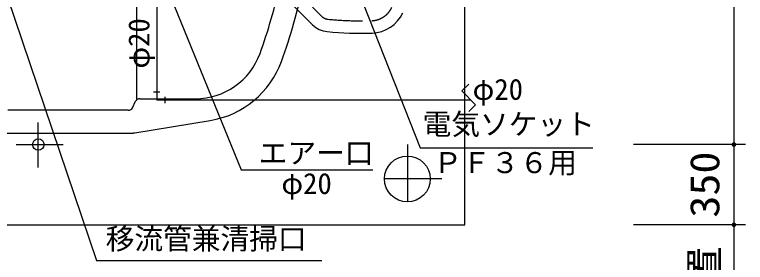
# Model space of a CAD drawing. Units: millimetres, scale not verified. Extents: x -14850 to 14850, y -10500 to 10500.
# Drawn here: x -7895 to -4706, y -884 to 197 of the extents above; entities that cross this region are included whole.
import ezdxf
from ezdxf.enums import TextEntityAlignment as Align

# ---------------------------------------------------------------- set-up
doc = ezdxf.new("R2010")
doc.units = ezdxf.units.MM
doc.header["$LTSCALE"] = 50
doc.linetypes.add('CHAIN1', pattern=[8, 5, -1, 1, -1])
doc.linetypes.add('DASHED3', pattern=[4, 3, -1])
for name, color, linetype, lineweight in [('0-0_0-2', 5, 'Continuous', 25), ('0-1_0-0', 3, 'Continuous', 25), ('0-2_0-1', 5, 'Continuous', 25), ('0-4_0-3', 3, 'Continuous', 25), ('0-5_0-5', 5, 'Continuous', 25), ('0-6_0-7', 4, 'Continuous', 25)]:
    doc.layers.add(name, color=color, linetype=linetype, lineweight=lineweight)
doc.styles.add('ＭＳ ゴシック', font='')
doc.styles.get('ＭＳ ゴシック').set_extended_font_data('MS Gothic')

msp = doc.modelspace()

# ---------------------------------------------------------------- linework, layer by layer
at = {"layer": '0-0_0-2', "color": 2}
for p, q in [((-4756.44, 1929.69), (-4756.44, -370.31)), ((-4706.44, -370.31), (-5194.67, -370.31)), ((-4756.44, -370.31), (-4756.44, -720.31)), ((-4706.44, -720.31), (-5194.67, -720.31)), ((-4756.44, -720.31), (-4756.44, -2172.91))]:
    msp.add_line(p, q, dxfattribs=at)
at = {"layer": '0-0_0-2', "color": 3, "linetype": 'DASHED3'}
msp.add_line((-6737.13, 371.28), (-6556.78, 190.93), dxfattribs=at)
at = {"layer": '0-0_0-2', "color": 7}
for p, q in [((-5943.54, -136.19), (-5913.54, -106.19)), ((-5883.54, -196.19), (-5943.54, -136.19)), ((-5913.54, -226.19), (-5883.54, -196.19))]:
    msp.add_line(p, q, dxfattribs=at)
at = {"layer": '0-0_0-2', "color": 6}
for p, q in [((-7288.14, -139.96), (-7261.14, -139.96)), ((-5903.76, -175.96), (-7274.64, -175.96)), ((-7238.64, -162.46), (-7238.64, -189.46))]:
    msp.add_line(p, q, dxfattribs=at)
at = {"layer": '0-0_0-2', "color": 3}
for points in [[(-6594.96, 152.75), (-6770.32, 328.11), (-6765.71, 370.14), (-6738.11, 526.68)], [(-6461.14, 468.61), (-6124.97, -384.31), (-5371.94, -384.31)]]:
    msp.add_lwpolyline(points, dxfattribs=at)
at = {"layer": '0-0_0-2', "color": 3, "linetype": 'DASHED3'}
for centre, radius, start, end in [((-6339.63, 270.29), 100, 271.64621, 334.88078), ((-6521.42, 226.29), 50, 225, 264.6158), ((-6381.14, 1714.69), 1545, 264.6158, 271.64621)]:
    msp.add_arc(centre, radius, start, end, dxfattribs=at)
at = {"layer": '0-0_0-2', "color": 3}
for centre, radius, start, end in [((-6339.63, 270.29), 154, 271.64621, 334.88078), ((-6521.42, 226.29), 104, 225, 264.6158), ((-6381.14, 1714.69), 1599, 264.6158, 271.64621)]:
    msp.add_arc(centre, radius, start, end, dxfattribs=at)
at = {"layer": '0-0_0-2'}
for points in [[(-4766.42, -369.68), (-4756.44, -370.31), (-4766.44, -370.31)], [(-4766.44, -370.31), (-4766.13, -372.8), (-4766.36, -371.56)], [(-4756.44, -370.31), (-4766.13, -372.8), (-4766.44, -370.31)], [(-4766.26, -368.44), (-4756.44, -370.31), (-4766.42, -369.68)], [(-4765.95, -367.22), (-4756.44, -370.31), (-4766.26, -368.44)], [(-4756.44, -370.31), (-4765.74, -373.99), (-4766.13, -372.8)], [(-4765.49, -366.05), (-4756.44, -370.31), (-4765.95, -367.22)], [(-4756.44, -370.31), (-4765.2, -375.13), (-4765.74, -373.99)], [(-4764.88, -364.95), (-4756.44, -370.31), (-4765.49, -366.05)], [(-4756.44, -370.31), (-4764.53, -376.19), (-4765.2, -375.13)], [(-4764.15, -363.94), (-4756.44, -370.31), (-4764.88, -364.95)], [(-4756.44, -370.31), (-4763.73, -377.16), (-4764.53, -376.19)], [(-4763.29, -363.02), (-4756.44, -370.31), (-4764.15, -363.94)], [(-4756.44, -370.31), (-4762.82, -378.02), (-4763.73, -377.16)], [(-4762.32, -362.22), (-4756.44, -370.31), (-4763.29, -363.02)], [(-4756.44, -370.31), (-4761.8, -378.75), (-4762.82, -378.02)], [(-4761.26, -361.55), (-4756.44, -370.31), (-4762.32, -362.22)], [(-4756.44, -370.31), (-4760.7, -379.36), (-4761.8, -378.75)], [(-4760.12, -361.01), (-4756.44, -370.31), (-4761.26, -361.55)], [(-4756.44, -370.31), (-4759.53, -379.82), (-4760.7, -379.36)], [(-4758.93, -360.62), (-4756.44, -370.31), (-4760.12, -361.01)], [(-4756.44, -370.31), (-4758.31, -380.13), (-4759.53, -379.82)], [(-4757.69, -360.39), (-4756.44, -370.31), (-4758.93, -360.62)], [(-4756.44, -370.31), (-4757.07, -380.29), (-4758.31, -380.13)], [(-4756.44, -360.31), (-4756.44, -370.31), (-4757.69, -360.39)], [(-4756.44, -370.31), (-4756.44, -380.31), (-4757.07, -380.29)], [(-4756.44, -360.31), (-4746.44, -370.31), (-4756.44, -370.31)], [(-4755.81, -360.33), (-4746.44, -370.31), (-4756.44, -360.31)], [(-4756.44, -370.31), (-4755.19, -380.23), (-4756.44, -380.31)], [(-4746.44, -370.31), (-4755.19, -380.23), (-4756.44, -370.31)], [(-4754.57, -360.49), (-4746.44, -370.31), (-4755.81, -360.33)], [(-4746.44, -370.31), (-4753.95, -380), (-4755.19, -380.23)], [(-4753.35, -360.8), (-4746.44, -370.31), (-4754.57, -360.49)], [(-4746.44, -370.31), (-4752.76, -379.61), (-4753.95, -380)], [(-4752.18, -361.26), (-4746.44, -370.31), (-4753.35, -360.8)], [(-4746.44, -370.31), (-4751.62, -379.07), (-4752.76, -379.61)], [(-4751.08, -361.87), (-4746.44, -370.31), (-4752.18, -361.26)], [(-4746.44, -370.31), (-4750.56, -378.4), (-4751.62, -379.07)], [(-4750.07, -362.61), (-4746.44, -370.31), (-4751.08, -361.87)], [(-4746.44, -370.31), (-4749.6, -377.6), (-4750.56, -378.4)], [(-4749.15, -363.47), (-4746.44, -370.31), (-4750.07, -362.61)], [(-4746.44, -370.31), (-4748.74, -376.69), (-4749.6, -377.6)], [(-4748.35, -364.43), (-4746.44, -370.31), (-4749.15, -363.47)], [(-4746.44, -370.31), (-4748, -375.67), (-4748.74, -376.69)], [(-4747.68, -365.49), (-4746.44, -370.31), (-4748.35, -364.43)], [(-4746.44, -370.31), (-4747.39, -374.57), (-4748, -375.67)], [(-4747.14, -366.63), (-4746.44, -370.31), (-4747.68, -365.49)], [(-4746.44, -370.31), (-4746.93, -373.4), (-4747.39, -374.57)], [(-4746.76, -367.82), (-4746.44, -370.31), (-4747.14, -366.63)], [(-4746.44, -370.31), (-4746.62, -372.18), (-4746.93, -373.4)], [(-4746.52, -369.06), (-4746.44, -370.31), (-4746.76, -367.82)], [(-4746.44, -370.31), (-4746.46, -370.94), (-4746.62, -372.18)], [(-4766.42, -719.68), (-4756.44, -720.31), (-4766.44, -720.31)], [(-4766.44, -720.31), (-4766.13, -722.8), (-4766.36, -721.56)], [(-4766.44, -720.31), (-4765.74, -723.99), (-4766.13, -722.8)], [(-4756.44, -720.31), (-4765.74, -723.99), (-4766.44, -720.31)], [(-4766.26, -718.44), (-4756.44, -720.31), (-4766.42, -719.68)], [(-4765.95, -717.22), (-4756.44, -720.31), (-4766.26, -718.44)], [(-4765.49, -716.05), (-4756.44, -720.31), (-4765.95, -717.22)], [(-4756.44, -720.31), (-4765.2, -725.13), (-4765.74, -723.99)], [(-4764.88, -714.95), (-4756.44, -720.31), (-4765.49, -716.05)], [(-4756.44, -720.31), (-4764.53, -726.19), (-4765.2, -725.13)], [(-4764.15, -713.94), (-4756.44, -720.31), (-4764.88, -714.95)], [(-4756.44, -720.31), (-4763.73, -727.16), (-4764.53, -726.19)], [(-4763.29, -713.02), (-4756.44, -720.31), (-4764.15, -713.94)], [(-4756.44, -720.31), (-4762.82, -728.02), (-4763.73, -727.16)], [(-4762.32, -712.22), (-4756.44, -720.31), (-4763.29, -713.02)], [(-4756.44, -720.31), (-4761.8, -728.75), (-4762.82, -728.02)], [(-4761.26, -711.55), (-4756.44, -720.31), (-4762.32, -712.22)], [(-4756.44, -720.31), (-4760.7, -729.36), (-4761.8, -728.75)], [(-4760.12, -711.01), (-4756.44, -720.31), (-4761.26, -711.55)], [(-4756.44, -720.31), (-4759.53, -729.82), (-4760.7, -729.36)], [(-4758.93, -710.63), (-4756.44, -720.31), (-4760.12, -711.01)], [(-4756.44, -720.31), (-4758.31, -730.13), (-4759.53, -729.82)], [(-4757.69, -710.39), (-4756.44, -720.31), (-4758.93, -710.63)], [(-4756.44, -720.31), (-4757.07, -730.29), (-4758.31, -730.13)], [(-4757.69, -710.39), (-4756.44, -710.31), (-4756.44, -720.31)], [(-4756.44, -720.31), (-4756.44, -730.31), (-4757.07, -730.29)], [(-4756.44, -710.31), (-4746.44, -720.31), (-4756.44, -720.31)], [(-4755.81, -710.33), (-4746.44, -720.31), (-4756.44, -710.31)], [(-4756.44, -720.31), (-4755.19, -730.23), (-4756.44, -730.31)], [(-4756.44, -720.31), (-4753.95, -730), (-4755.19, -730.23)], [(-4746.44, -720.31), (-4753.95, -730), (-4756.44, -720.31)], [(-4754.57, -710.49), (-4746.44, -720.31), (-4755.81, -710.33)], [(-4753.35, -710.8), (-4746.44, -720.31), (-4754.57, -710.49)], [(-4746.44, -720.31), (-4752.76, -729.61), (-4753.95, -730)], [(-4752.18, -711.26), (-4746.44, -720.31), (-4753.35, -710.8)], [(-4746.44, -720.31), (-4751.62, -729.07), (-4752.76, -729.61)], [(-4751.08, -711.87), (-4746.44, -720.31), (-4752.18, -711.26)], [(-4746.44, -720.31), (-4750.56, -728.4), (-4751.62, -729.07)], [(-4750.07, -712.61), (-4746.44, -720.31), (-4751.08, -711.87)], [(-4746.44, -720.31), (-4749.6, -727.6), (-4750.56, -728.4)], [(-4749.15, -713.47), (-4746.44, -720.31), (-4750.07, -712.61)], [(-4746.44, -720.31), (-4748.74, -726.69), (-4749.6, -727.6)], [(-4748.35, -714.43), (-4746.44, -720.31), (-4749.15, -713.47)], [(-4746.44, -720.31), (-4748, -725.67), (-4748.74, -726.69)], [(-4747.68, -715.49), (-4746.44, -720.31), (-4748.35, -714.43)], [(-4746.44, -720.31), (-4747.39, -724.57), (-4748, -725.67)], [(-4747.14, -716.63), (-4746.44, -720.31), (-4747.68, -715.49)], [(-4746.44, -720.31), (-4746.93, -723.4), (-4747.39, -724.57)], [(-4746.76, -717.82), (-4746.44, -720.31), (-4747.14, -716.63)], [(-4746.44, -720.31), (-4746.62, -722.19), (-4746.93, -723.4)], [(-4746.76, -717.82), (-4746.52, -719.06), (-4746.44, -720.31)], [(-4746.44, -720.31), (-4746.46, -720.94), (-4746.62, -722.19)]]:
    msp.add_solid(points, dxfattribs=at)
at = {"layer": '0-1_0-0'}
for p, q in [((-7361.14, -174.59), (-7361.14, 1733.96)), ((-8012.11, 526.35), (-7536.66, -875.71)), ((-7250.61, 365.3), (-6905.53, -480.18)), ((-7380.61, -209.25), (-7366.67, -181.37)), ((-7348.78, -170.31), (-7105.79, -170.31)), ((-7398.5, -220.31), (-7923.78, -220.31)), ((-7369.95, -318.99), (-7041.03, -265.04)), ((-9657.49, -320.31), (-7386.14, -320.31)), ((-6905.53, -480.75), (-6331.91, -480.75))]:
    msp.add_line(p, q, dxfattribs=at)
for centre, radius, start, end in [((-8891.14, 779.69), 2200, 339.9948, 348.28043), ((-8891.14, 779.69), 2300, 339.9948, 348.78188), ((-7105.79, 129.69), 300, 270, 339.9948), ((-7105.79, 129.69), 400, 279.31593, 339.9948), ((-7348.78, -190.31), 20, 90, 153.43663), ((-7398.5, -200.31), 20, 270, 333.43663), ((-7386.14, -220.31), 100, 270, 279.31593)]:
    msp.add_arc(centre, radius, start, end, dxfattribs=at)
at = {"layer": '0-2_0-1', "color": 2}
for p, q in [((-5931.14, -720.31), (-5931.14, 2279.69)), ((-10331.14, -720.31), (-5931.14, -720.31))]:
    msp.add_line(p, q, dxfattribs=at)
at = {"layer": '0-2_0-1', "color": 2, "linetype": 'CHAIN1'}
for p, q in [((-6181.14, -370.31), (-6181.14, -670.31)), ((-6031.14, -520.31), (-6331.14, -520.31))]:
    msp.add_line(p, q, dxfattribs=at)
at = {"layer": '0-2_0-1', "color": 2}
msp.add_circle((-6181.14, -520.31), 100, dxfattribs=at)
at = {"layer": '0-4_0-3'}
msp.add_line((-7536.66, -875.71), (-6554.42, -875.71), dxfattribs=at)
at = {"layer": '0-5_0-5', "color": 7}
for p, q in [((-7791.14, -470.52), (-7791.14, -274.03)), ((-7888.47, -370.31), (-7683.32, -370.31))]:
    msp.add_line(p, q, dxfattribs=at)
msp.add_circle((-7791.14, -370.31), 25, dxfattribs=at)
at = {"layer": '0-6_0-7', "color": 6}
msp.add_line((-7274.64, 270.69), (-7274.64, -175.96), dxfattribs=at)

# ---------------------------------------------------------------- texts
at = {"layer": '0-0_0-2', "color": 4, "style": 'ＭＳ ゴシック'}
for s, p in [('φ20', (-5896.56, -202.65)), ('\u3000電気ソケット\u3000', (-6239.77, -354.46)), ('\u3000ＰＦ３６用', (-6192.79, -522.48))]:
    msp.add_text(s, height=91.79, dxfattribs=at).set_placement(p, align=Align.BOTTOM_LEFT)
at = {"layer": '0-0_0-2', "color": 4, "style": 'ＭＳ ゴシック', "width": 1.1}
for s, height, p in [('350', 128.4, (-4781.44, -689.06)), ('浮上防止具位置', 128.3, (-4781.7, -2161.13))]:
    msp.add_text(s, height=height, rotation=90, dxfattribs=at).set_placement(p, align=Align.BOTTOM_LEFT)
at = {"layer": '0-1_0-0', "color": 4, "style": 'ＭＳ ゴシック'}
msp.add_text('φ20', height=91.79, rotation=90, dxfattribs=at).set_placement((-7279.01, -38.76), align=Align.BOTTOM_LEFT)
for s, p in [('\u3000エアー口\u3000', (-6954.74, -480.18)), ('\u3000φ20', (-6855.95, -613.69))]:
    msp.add_text(s, height=91.79, dxfattribs=at).set_placement(p, align=Align.BOTTOM_LEFT)
at = {"layer": '0-4_0-3', "color": 4, "style": 'ＭＳ ゴシック'}
msp.add_text('移流管兼清掃口', height=91.79, dxfattribs=at).set_placement((-7497.12, -854.92), align=Align.BOTTOM_LEFT)

doc.saveas('drawing.dxf')
